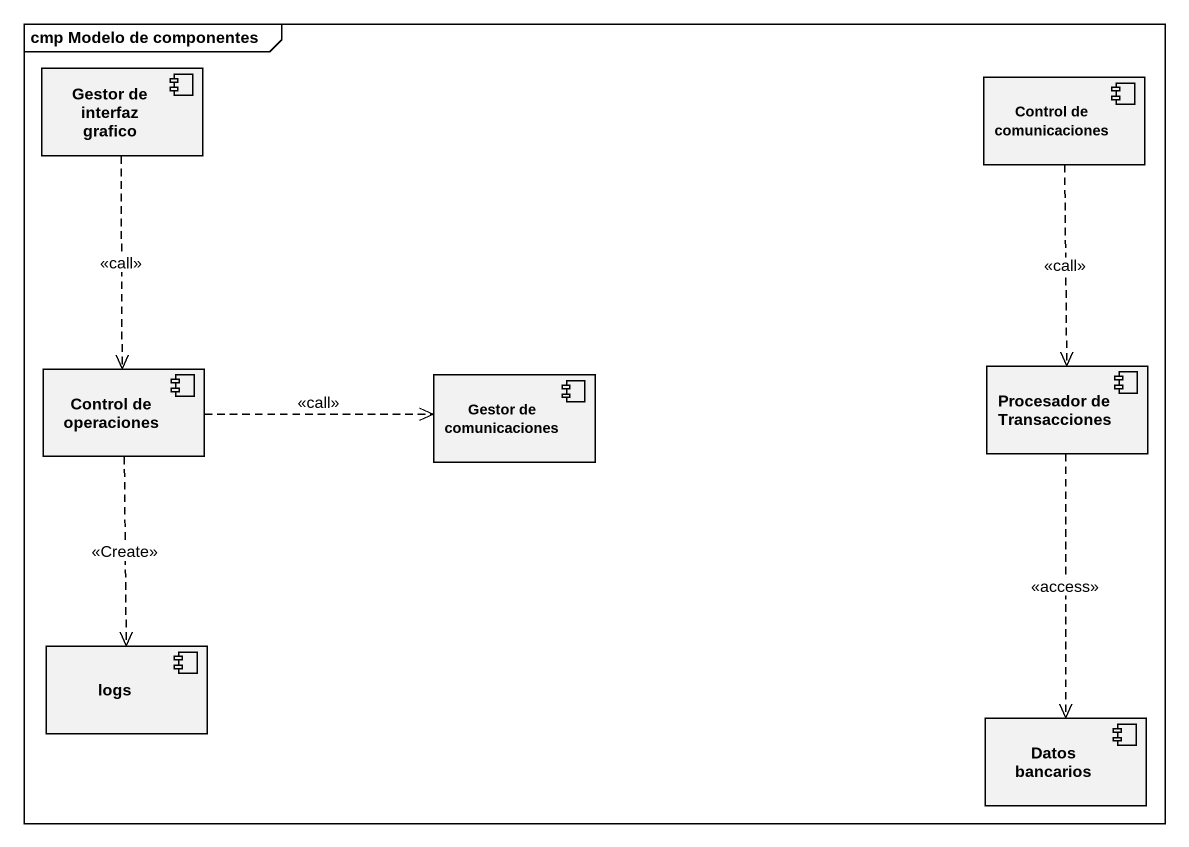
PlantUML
@startuml
mainframe cmp Modelo de componentes
component "Gestor de interfaz grafico" as Gestor_de_interfaz_grafico
component "Control de comunicaciones" as Control_de_comunicaciones
component "Control de operaciones" as Control_de_operaciones
component "Gestor de comunicaciones" as Gestor_de_comunicaciones
component "Procesador de Transacciones" as Procesador_de_Transacciones
component logs
component "Datos bancarios" as Datos_bancarios
Gestor_de_interfaz_grafico ..> Control_de_operaciones : <<call>>
Control_de_comunicaciones ..> Procesador_de_Transacciones : <<call>>
Control_de_operaciones .right.> Gestor_de_comunicaciones : <<call>>
Control_de_operaciones ..> logs : <<Create>>
Procesador_de_Transacciones ..> Datos_bancarios : <<access>>
@enduml
